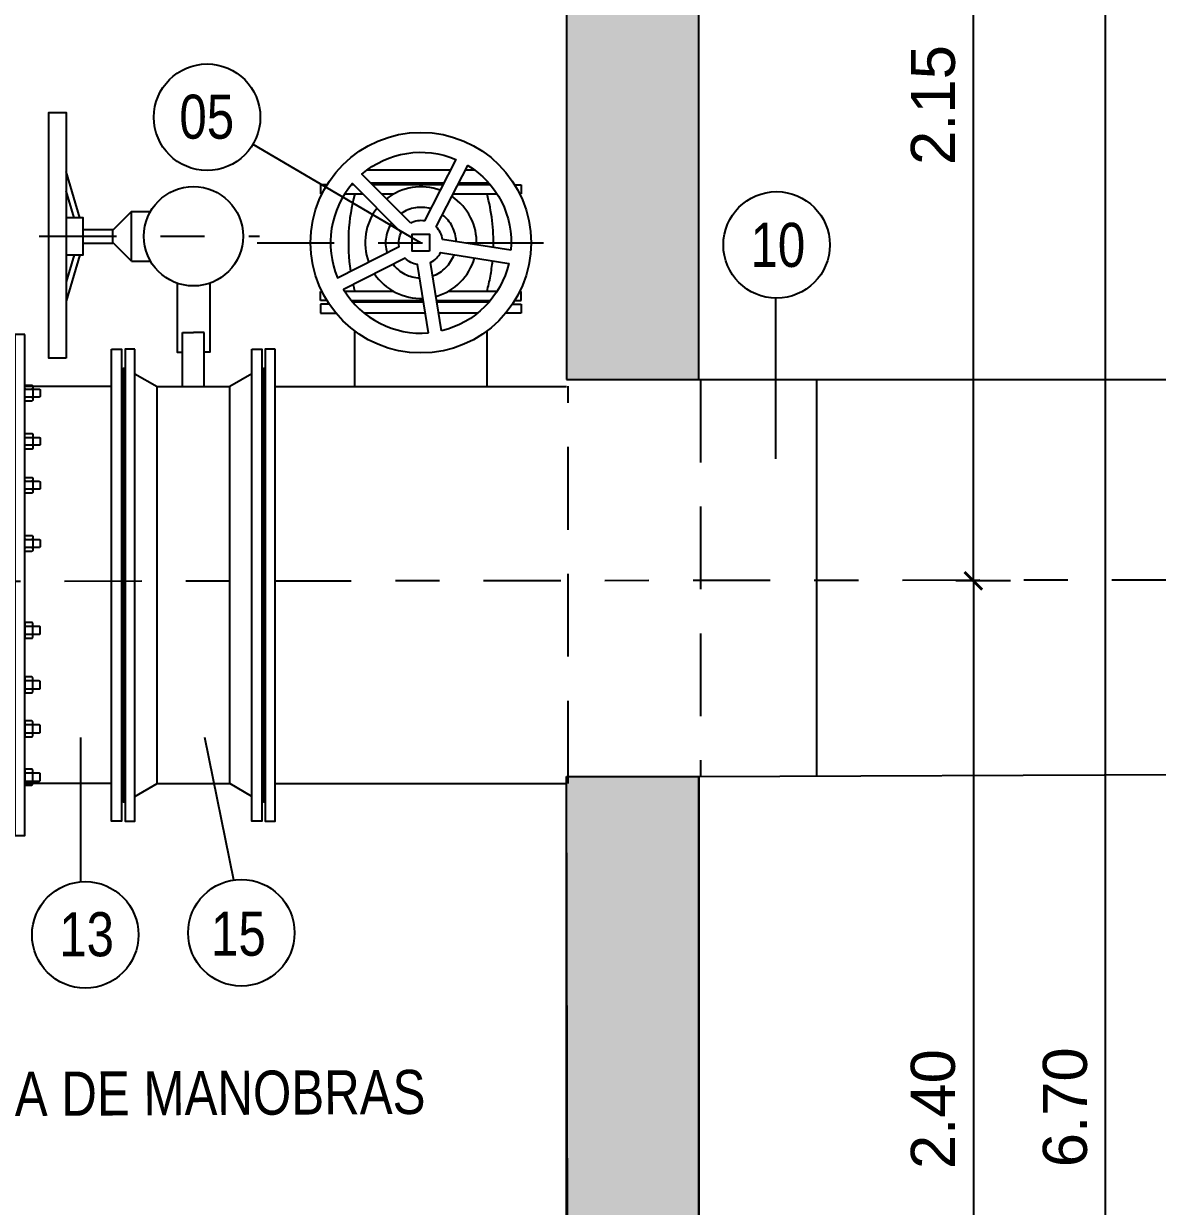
# Model space of a CAD drawing. Header units: feet. Extents: x 0 to 285374, y 0 to 9111566.
# Drawn here: x 285109.437 to 285112.007, y 9111372.955 to 9111375.635 of the extents above; entities that cross this region are included whole.
import ezdxf
from ezdxf import colors
from ezdxf.entities.mleader import LeaderData, LeaderLine
from ezdxf.enums import TextEntityAlignment as Align
from ezdxf.math import Vec2, Vec3

# ---------------------------------------------------------------- set-up
doc = ezdxf.new("R2010")
doc.units = ezdxf.units.FT
doc.header["$MEASUREMENT"] = 0
doc.linetypes.add('DASHDOT', pattern=[1, 0.5, -0.25, 0, -0.25])
doc.linetypes.add('HIDDEN', pattern=[0.375, 0.25, -0.125])
doc.layers.get('0').update_dxf_attribs({"linetype": 'CONTINUOUS'})
doc.layers.get('DEFPOINTS').update_dxf_attribs({"linetype": 'CONTINUOUS'})
for name, color, linetype in [('01', 1, 'CONTINUOUS'), ('01PROJ', 1, 'HIDDEN'), ('02', 7, 'CONTINUOUS'), ('EIXO', 1, 'DASHDOT'), ('FLANGES', 7, 'CONTINUOUS'), ('H-SA-CONTORNO', 2, 'CONTINUOUS'), ('H-SA-DIM', 1, 'CONTINUOUS'), ('H-SA-ESTRUTURA (CORTE)', 5, 'CONTINUOUS'), ('H-SA-HTC CONCRETO', 253, 'CONTINUOUS'), ('H-SA-TEXTO', 2, 'CONTINUOUS'), ('INDIC', 2, 'CONTINUOUS'), ('Top View-Ferro Fundido - JGS - K7(Esgoto)', 7, 'CONTINUOUS')]:
    doc.layers.add(name, color=color, linetype=linetype)
doc.styles.add('EGC_Arial_2.0mm', font='arial.ttf', dxfattribs={"width": 0.8, "height": 2})
doc.styles.get("Standard").update_dxf_attribs({"font": 'arial.ttf'})
doc.dimstyles.new('Copy of EGC_2.0mm', dxfattribs={"dimtxt": 0.1, "dimasz": 0.04, "dimexe": 0.04, "dimexo": 0.04, "dimgap": 0.04, "dimtad": 1, "dimzin": 1, "dimdsep": 46, "dimtxsty": 'Standard', "dimblk": 'ARCHTICK', "dimcen": 0, "dimclrd": 1, "dimclre": 1, "dimclrt": 2, "dimazin": 0, "dimtfac": 1, "dimtix": 1, "dimtmove": 1, "dimatfit": 3, "dimldrblk": 'NONE', "dimfxl": 0.002, "dimtolj": 1, "dimtzin": 0, "dimlwd": -1, "dimarcsym": 0})

# ---------------------------------------------------------------- blocks, each defined once
blk = doc.blocks.new('_ArchTick')
at = {"color": 0, "linetype": 'ByBlock', "const_width": 0.15}
blk.add_lwpolyline([(-0.5, -0.5), (0.5, 0.5)], dxfattribs=at)
blk = doc.blocks.new('*D1231')
at = {"layer": 'DEFPOINTS', "color": 0, "transparency": 16777216}
for p in [(285110.6676, 9111376.5296), (285111.5903, 9111376.5296), (285111.7143, 9111374.3725)]:
    blk.add_point(p, dxfattribs=at)
at = {"layer": 'H-SA-DIM', "color": 1, "lineweight": -2, "transparency": 16777216}
for p, q in [((285110.7076, 9111376.5296), (285111.6303, 9111376.5296)), ((285111.6743, 9111374.3725), (285111.5503, 9111374.3725))]:
    blk.add_line(p, q, dxfattribs=at)
at = {"layer": 'H-SA-DIM', "color": 1, "transparency": 16777216}
blk.add_line((285111.5903, 9111374.3725), (285111.5903, 9111376.5296), dxfattribs=at)
at = {"layer": 'H-SA-DIM', "color": 1, "transparency": 16777216, "xscale": 0.04, "yscale": 0.04, "zscale": 0.04}
for p, rotation in [((285111.5903, 9111376.5296), 90), ((285111.5903, 9111374.3725), 270)]:
    blk.add_blockref('_ArchTick', p, dxfattribs=dict(at, rotation=rotation))
at = {"layer": 'H-SA-DIM', "color": 2, "transparency": 16777216, "insert": (285111.4992, 9111375.451), "char_height": 0.1, "attachment_point": 5, "rotation": 90}
blk.add_mtext('\\A1;2.15', dxfattribs=at)
blk = doc.blocks.new('_None')
blk = doc.blocks.new('*D1233')
at = {"layer": 'DEFPOINTS', "color": 0, "transparency": 16777216}
for p in [(285111.7143, 9111374.3725), (285110.6713, 9111371.9783, 478.1983), (285111.5902, 9111371.9783)]:
    blk.add_point(p, dxfattribs=at)
at = {"layer": 'H-SA-DIM', "color": 1, "lineweight": -2, "transparency": 16777216}
for p, q in [((285111.6743, 9111374.3725), (285111.5502, 9111374.3725)), ((285110.7113, 9111371.9783), (285111.6302, 9111371.9783))]:
    blk.add_line(p, q, dxfattribs=at)
at = {"layer": 'H-SA-DIM', "color": 1, "transparency": 16777216}
blk.add_line((285111.5902, 9111374.3725), (285111.5902, 9111371.9783), dxfattribs=at)
at = {"layer": 'H-SA-DIM', "color": 1, "transparency": 16777216, "xscale": 0.04, "yscale": 0.04, "zscale": 0.04}
for p, rotation in [((285111.5902, 9111374.3725), 90), ((285111.5902, 9111371.9783), 270)]:
    blk.add_blockref('_ArchTick', p, dxfattribs=dict(at, rotation=rotation))
at = {"layer": 'H-SA-DIM', "color": 2, "transparency": 16777216, "insert": (285111.4991, 9111373.1754), "char_height": 0.1, "attachment_point": 5, "rotation": 90}
blk.add_mtext('\\A1;2.40', dxfattribs=at)
blk = doc.blocks.new('*D1245')
at = {"layer": 'DEFPOINTS', "color": 0, "transparency": 16777216}
for p in [(285110.6676, 9111376.5296), (285110.6676, 9111369.8295, 0.0238), (285111.8895, 9111369.8295)]:
    blk.add_point(p, dxfattribs=at)
at = {"layer": 'H-SA-DIM', "color": 1, "lineweight": -2, "transparency": 16777216}
for p, q in [((285110.7076, 9111376.5296), (285111.9295, 9111376.5296)), ((285110.7076, 9111369.8295), (285111.9295, 9111369.8295))]:
    blk.add_line(p, q, dxfattribs=at)
at = {"layer": 'H-SA-DIM', "color": 1, "transparency": 16777216}
blk.add_line((285111.8895, 9111376.5296), (285111.8895, 9111369.8295), dxfattribs=at)
at = {"layer": 'H-SA-DIM', "color": 1, "transparency": 16777216, "xscale": 0.04, "yscale": 0.04, "zscale": 0.04}
for p, rotation in [((285111.8895, 9111376.5296), 90), ((285111.8895, 9111369.8295), 270)]:
    blk.add_blockref('_ArchTick', p, dxfattribs=dict(at, rotation=rotation))
at = {"layer": 'H-SA-DIM', "color": 2, "transparency": 16777216, "insert": (285111.7985, 9111373.1795), "char_height": 0.1, "attachment_point": 5, "rotation": 90}
blk.add_mtext('\\A1;6.70', dxfattribs=at)

msp = doc.modelspace()

# ---------------------------------------------------------------- hatches: boundary and pattern name
at = {"layer": 'H-SA-HTC CONCRETO'}
h = msp.add_hatch(color=256, dxfattribs=at)
h.dxf.hatch_style = 1
h.paths.add_polyline_path([(285102.5676, 9111375.8792), (285106.0676, 9111375.8792), (285106.0676, 9111374.6866), (285106.3676, 9111374.6866), (285106.3676, 9111376.1792), (285102.2676, 9111376.1792), (285102.2676, 9111375.7292), (285094.8077, 9111375.7292), (285089.5678, 9111375.7292), (285086.5154, 9111376.5432), (285086.5154, 9111376.1292), (285089.5154, 9111375.3292), (285091.8451, 9111375.3292), (285095.5576, 9111375.3292), (285096.2576, 9111375.3292), (285096.2576, 9111375.4792), (285096.4576, 9111375.4792), (285096.4576, 9111375.3292), (285096.5676, 9111375.3292), (285096.5676, 9111375.4792), (285096.7676, 9111375.4792), (285096.7676, 9111375.2792), (285098.0676, 9111375.2792), (285098.2176, 9111375.4292), (285102.1676, 9111375.4292), (285102.2676, 9111375.3292), (285102.2676, 9111374.6866), (285102.5676, 9111374.6866)])
h.paths.add_polyline_path([(285102.5676, 9111371.6542), (285102.2676, 9111371.6542), (285102.2676, 9111371.0292), (285102.1676, 9111370.9292), (285098.2176, 9111370.9292), (285098.0676, 9111371.0792), (285096.7676, 9111371.0792), (285096.7676, 9111370.8792), (285096.5676, 9111370.8792), (285096.5676, 9111371.0292), (285096.4576, 9111371.0292), (285096.4576, 9111370.8792), (285096.2576, 9111370.8792), (285096.2576, 9111371.0292), (285092.2576, 9111371.0292), (285089.5154, 9111371.0292), (285086.5154, 9111370.2292), (285086.5154, 9111369.8152), (285089.5678, 9111370.6292), (285095.5576, 9111370.6292), (285102.2676, 9111370.6292), (285102.2676, 9111370.1792), (285106.3676, 9111370.1792), (285106.3676, 9111371.6542), (285106.0676, 9111371.6542), (285106.0676, 9111370.4792), (285102.5676, 9111370.4792)])
h.paths.add_polyline_path([(285110.9676, 9111376.829), (285108.3676, 9111376.829), (285108.3676, 9111374.829), (285108.6676, 9111374.829), (285108.6676, 9111376.529), (285110.6676, 9111376.529), (285110.6676, 9111374.829), (285110.9676, 9111374.829)])
h = msp.add_hatch(color=256, dxfattribs=at)
h.dxf.hatch_style = 1
h.paths.add_polyline_path([(285108.6676, 9111373.929), (285108.3676, 9111373.929), (285108.3676, 9111372.4289), (285108.6676, 9111372.4289)])
h.paths.add_polyline_path([(285110.9676, 9111373.929), (285110.6676, 9111373.929), (285110.6676, 9111372.4289), (285110.9676, 9111372.4289)])

# ---------------------------------------------------------------- linework, layer by layer
at = {"layer": '01', "color": 1}
for p, q in [((285109.564, 9111375.1953), (285109.533, 9111375.3005)), ((285110.2157, 9111375.304), (285110.4046, 9111375.304)), ((285110.4383, 9111375.304), (285110.459, 9111375.304)), ((285109.5511, 9111375.1953), (285109.533, 9111375.2566)), ((285109.681, 9111375.2098), (285109.6388, 9111375.1676)), ((285109.681, 9111375.0973), (285109.681, 9111375.2098)), ((285109.6388, 9111375.1395), (285109.6388, 9111375.1676)), ((285109.681, 9111375.0973), (285109.6388, 9111375.1395)), ((285109.5511, 9111375.1118), (285109.533, 9111375.0505)), ((285109.564, 9111375.1118), (285109.533, 9111375.0066))]:
    msp.add_line(p, q, dxfattribs=at)
at = {"layer": '01', "color": 1, "ltscale": 2.5}
for p, q in [((285109.681, 9111375.2098), (285109.7242, 9111375.2098)), ((285109.5713, 9111375.169), (285109.6388, 9111375.169)), ((285109.5713, 9111375.1381), (285109.6388, 9111375.1381)), ((285109.681, 9111375.0973), (285109.7242, 9111375.0973))]:
    msp.add_line(p, q, dxfattribs=at)
at = {"layer": '01', "color": 1}
for points in [[(285109.533, 9111375.1118), (285109.5713, 9111375.1118), (285109.5713, 9111375.1953), (285109.533, 9111375.1953)], [(285109.7847, 9111375.0473), (285109.7847, 9111374.8911), (285109.7972, 9111374.8911)], [(285109.8585, 9111375.0473), (285109.8585, 9111374.8911), (285109.846, 9111374.8911)]]:
    msp.add_lwpolyline(points, dxfattribs=at)
at = {"layer": '01PROJ', "color": 1, "ltscale": 25}
for p, q in [((285110.6676, 9111374.829), (285110.9676, 9111374.829)), ((285110.6676, 9111373.929), (285110.9676, 9111373.929))]:
    msp.add_line(p, q, dxfattribs=at)
at = {"layer": '02', "color": 2, "linetype": 'Continuous'}
for points in [[(285110.3143, 9111375.1833), (285110.2034, 9111375.2941, -0.284894), (285110.4168, 9111375.3279), (285110.3457, 9111375.1883, 0.16324)], [(285110.5417, 9111375.1218), (285110.3868, 9111375.1463, 0.16324), (285110.3724, 9111375.1746), (285110.4436, 9111375.3143, -0.284894)], [(285110.3842, 9111374.9394), (285110.3596, 9111375.0942, 0.16324), (285110.3821, 9111375.1167), (285110.537, 9111375.0922, -0.284894)], [(285110.3545, 9111374.9347), (285110.33, 9111375.0895, -0.16324), (285110.3017, 9111375.1039), (285110.162, 9111375.0328, 0.284894)]]:
    msp.add_lwpolyline(points, format="xyb", close=True, dxfattribs=at)
at = {"layer": '02', "color": 2, "linetype": 'Continuous', "ltscale": 0.2}
msp.add_lwpolyline([(285110.293, 9111375.1621), (285110.1822, 9111375.2729, 0.284894), (285110.1484, 9111375.0595), (285110.2881, 9111375.1307, -0.16324)], format="xyb", close=True, dxfattribs=at)
msp.add_lwpolyline([(285110.3569, 9111375.1195), (285110.3179, 9111375.1195), (285110.3179, 9111375.1585), (285110.3569, 9111375.1585)], close=True, dxfattribs=at)
msp.add_circle((285110.3374, 9111375.139), 0.25, dxfattribs=at)
at = {"layer": 'EIXO', "color": 1, "linetype": 'DASHDOT', "ltscale": 0.35}
for p, q in [((285110.1852, 9111375.27), (285110.1797, 9111375.27)), ((285110.3893, 9111375.274), (285110.2236, 9111375.274)), ((285110.3873, 9111375.27), (285110.2276, 9111375.27)), ((285110.4951, 9111375.27), (285110.421, 9111375.27)), ((285110.4916, 9111375.274), (285110.423, 9111375.274)), ((285110.1647, 9111375.2495), (285110.2057, 9111375.2495)), ((285110.2481, 9111375.2495), (285110.2758, 9111375.2495)), ((285110.4105, 9111375.2495), (285110.51, 9111375.2495)), ((285109.472, 9111375.1535), (285109.9716, 9111375.1535)), ((285109.9658, 9111375.139), (285110.6947, 9111375.139)), ((285110.2758, 9111375.0285), (285110.1647, 9111375.0285)), ((285110.51, 9111375.0285), (285110.399, 9111375.0285)), ((285110.1797, 9111375.008), (285110.3429, 9111375.008)), ((285110.3436, 9111375.004), (285110.1831, 9111375.004)), ((285110.3733, 9111375.008), (285110.4951, 9111375.008)), ((285110.4916, 9111375.004), (285110.3739, 9111375.004)), ((285110.3474, 9111374.9795), (285110.2086, 9111374.9795)), ((285110.4662, 9111374.9795), (285110.3778, 9111374.9795))]:
    msp.add_line(p, q, dxfattribs=at)
at = {"layer": 'EIXO', "ltscale": 0.35}
msp.add_line((285100.9796, 9111374.3616), (285115.3353, 9111374.3793, -478.1983), dxfattribs=at)
at = {"layer": 'EIXO', "color": 1, "linetype": 'DASHDOT'}
for points in [[(285110.1244, 9111375.27), (285110.1099, 9111375.27), (285110.1099, 9111375.2495), (285110.1131, 9111375.2495)], [(285110.5503, 9111375.27), (285110.5649, 9111375.27), (285110.5649, 9111375.2495), (285110.5616, 9111375.2495)], [(285110.1244, 9111375.008), (285110.1099, 9111375.008), (285110.1099, 9111375.0285), (285110.1131, 9111375.0285)], [(285110.5503, 9111375.008), (285110.5649, 9111375.008), (285110.5649, 9111375.0285), (285110.5616, 9111375.0285)], [(285110.1296, 9111375), (285110.1099, 9111375), (285110.1099, 9111374.9795), (285110.1449, 9111374.9795)], [(285110.5452, 9111375), (285110.5649, 9111375), (285110.5649, 9111374.9795), (285110.5299, 9111374.9795)]]:
    msp.add_lwpolyline(points, dxfattribs=at)
for centre, radius, start, end in [((285110.3374, 9111375.139), 0.1265, 69.81, 128.19), ((285110.5998, 9111375.139), 0.4269, 165, 188.6904), ((285110.3374, 9111375.139), 0.1265, 357.81, 56.19), ((285110.075, 9111375.139), 0.4269, 358.5434, 15), ((285110.3374, 9111375.139), 0.1265, 141.81, 200.19), ((285110.3374, 9111375.139), 0.08, 73.8069, 124.1931), ((285110.3374, 9111375.139), 0.08, 1.8069, 52.1931), ((285110.3374, 9111375.139), 0.08, 145.8069, 196.1931), ((285110.3374, 9111375.139), 0.08, 289.8069, 340.1931), ((285110.3374, 9111375.139), 0.1265, 285.81, 344.19), ((285110.3374, 9111375.139), 0.08, 217.8069, 268.1931), ((285110.075, 9111375.139), 0.4269, 345, 354.4977), ((285110.3374, 9111375.139), 0.1265, 213.81, 272.19), ((285110.5998, 9111375.139), 0.4269, 192.8842, 195)]:
    msp.add_arc(centre, radius, start, end, dxfattribs=at)
at = {"layer": 'FLANGES', "color": 2}
msp.add_lwpolyline([(285109.533, 9111374.8775), (285109.494, 9111374.8775), (285109.494, 9111375.4344), (285109.533, 9111375.4344)], close=True, dxfattribs=at)
msp.add_circle((285109.8216, 9111375.1535), 0.1125, dxfattribs=at)
at = {"layer": 'H-SA-CONTORNO', "color": 1, "linetype": 'HIDDEN', "ltscale": 0.75}
for p, q in [((285110.6713, 9111373.9135), (285110.6713, 9111374.8135)), ((285110.9713, 9111374.8285), (285110.9713, 9111373.9285))]:
    msp.add_line(p, q, dxfattribs=at)
at = {"layer": 'H-SA-DIM'}
msp.add_line((285111.2346, 9111374.8296), (285111.2346, 9111373.9302), dxfattribs=at)
at = {"layer": 'H-SA-ESTRUTURA (CORTE)'}
for p, q in [((285110.9676, 9111374.829), (285110.9676, 9111376.829)), ((285110.6676, 9111376.529), (285110.6676, 9111374.829)), ((285110.6713, 9111372.4283, 478.1983), (285110.6676, 9111373.929)), ((285110.9676, 9111372.4289, 478.1983), (285110.9676, 9111373.929))]:
    msp.add_line(p, q, dxfattribs=at)
msp.add_lwpolyline([(285110.6676, 9111373.929), (285110.9676, 9111373.929), (285110.9676, 9111372.4289), (285110.6676, 9111372.4289)], close=True, dxfattribs=at)
at = {"layer": 'INDIC', "color": 1, "linetype": 'Continuous'}
for p, q in [((285109.9567, 9111375.3622), (285110.3374, 9111375.139)), ((285111.1414, 9111375.0133), (285111.1414, 9111374.649)), ((285109.566, 9111373.6897), (285109.5661, 9111374.0176)), ((285109.9135, 9111373.6944), (285109.8478, 9111374.0176))]:
    msp.add_line(p, q, dxfattribs=at)
for centre in [(285109.8526, 9111375.4233), (285111.144, 9111375.134), (285109.5764, 9111373.5703), (285109.9303, 9111373.5749)]:
    msp.add_circle(centre, 0.1207, dxfattribs=at)
at = {"layer": 'Top View-Ferro Fundido - JGS - K7(Esgoto)', "color": 1, "linetype": 'ByBlock', "lineweight": -2}
for p, q in [((285109.7972, 9111374.9357), (285109.8216, 9111374.9357)), ((285109.7972, 9111374.813), (285109.7972, 9111374.9357)), ((285109.846, 9111374.9357), (285109.8216, 9111374.9357)), ((285109.846, 9111374.813), (285109.846, 9111374.9357)), ((285110.1874, 9111374.813), (285110.1874, 9111374.939)), ((285110.4874, 9111374.813), (285110.4874, 9111374.939)), ((285109.6891, 9111374.8418), (285109.7391, 9111374.813)), ((285109.9541, 9111374.8418), (285109.9041, 9111374.813)), ((285109.6361, 9111374.813), (285109.4391, 9111374.813)), ((285109.7391, 9111373.913), (285109.7391, 9111374.813)), ((285109.7391, 9111374.813), (285109.9041, 9111374.813)), ((285109.9041, 9111373.913), (285109.9041, 9111374.813)), ((285110.0071, 9111374.813), (285110.6676, 9111374.813)), ((285110.9676, 9111374.829), (285114.9313, 9111374.8289)), ((285109.4409, 9111374.8071), (285109.4553, 9111374.8071)), ((285109.4553, 9111374.7891), (285109.4409, 9111374.7891)), ((285109.4409, 9111374.6978), (285109.4553, 9111374.6978)), ((285109.4553, 9111374.6798), (285109.4409, 9111374.6798)), ((285109.4409, 9111374.5982), (285109.4553, 9111374.5982)), ((285109.4553, 9111374.5802), (285109.4409, 9111374.5802)), ((285109.4409, 9111374.4664), (285109.4553, 9111374.4664)), ((285109.4553, 9111374.4484), (285109.4409, 9111374.4484)), ((285109.4553, 9111374.2695), (285109.4409, 9111374.2695)), ((285109.4409, 9111374.2515), (285109.4553, 9111374.2515)), ((285109.4553, 9111374.1457), (285109.4409, 9111374.1457)), ((285109.4409, 9111374.1277), (285109.4553, 9111374.1277)), ((285109.4553, 9111374.0461), (285109.4409, 9111374.0461)), ((285109.4409, 9111374.0281), (285109.4553, 9111374.0281)), ((285109.4553, 9111373.9368), (285109.4409, 9111373.9368)), ((285110.9676, 9111373.929), (285114.9313, 9111373.9453)), ((285109.6361, 9111373.913), (285109.4391, 9111373.913)), ((285109.4409, 9111373.9188), (285109.4553, 9111373.9188)), ((285109.6891, 9111373.8841), (285109.7391, 9111373.913)), ((285109.7391, 9111373.913), (285109.9041, 9111373.913)), ((285109.9541, 9111373.8841), (285109.9041, 9111373.913)), ((285110.0071, 9111373.913), (285110.6676, 9111373.913))]:
    msp.add_line(p, q, dxfattribs=at)
for points in [[(285109.4391, 9111374.9306), (285109.4166, 9111374.9306), (285109.4166, 9111373.7954), (285109.4391, 9111373.7954)], [(285109.6361, 9111374.898), (285109.6586, 9111374.898), (285109.6586, 9111373.828), (285109.6361, 9111373.828)], [(285109.6891, 9111374.898), (285109.6666, 9111374.898), (285109.6666, 9111373.828), (285109.6891, 9111373.828)], [(285109.9541, 9111374.898), (285109.9766, 9111374.898), (285109.9766, 9111373.828), (285109.9541, 9111373.828)], [(285110.0071, 9111374.898), (285109.9846, 9111374.898), (285109.9846, 9111373.828), (285110.0071, 9111373.828)]]:
    msp.add_lwpolyline(points, close=True, dxfattribs=at)
for points in [[(285109.6586, 9111374.854), (285109.6626, 9111374.854), (285109.6626, 9111373.872), (285109.6586, 9111373.872)], [(285109.6666, 9111374.854), (285109.6626, 9111374.854), (285109.6626, 9111373.872), (285109.6666, 9111373.872)], [(285109.9766, 9111374.854), (285109.9806, 9111374.854), (285109.9806, 9111373.872), (285109.9766, 9111373.872)], [(285109.9846, 9111374.854), (285109.9806, 9111374.854), (285109.9806, 9111373.872), (285109.9846, 9111373.872)], [(285109.4391, 9111374.8062), (285109.4409, 9111374.8071), (285109.4391, 9111374.808)], [(285109.4391, 9111374.7882), (285109.4409, 9111374.7891), (285109.4391, 9111374.79)], [(285109.4571, 9111374.808), (285109.4553, 9111374.8071), (285109.4571, 9111374.8062)], [(285109.4571, 9111374.79), (285109.4553, 9111374.7891), (285109.4571, 9111374.7882)], [(285109.4391, 9111374.6969), (285109.4409, 9111374.6978), (285109.4391, 9111374.6987)], [(285109.4391, 9111374.6789), (285109.4409, 9111374.6798), (285109.4391, 9111374.6807)], [(285109.4571, 9111374.6987), (285109.4553, 9111374.6978), (285109.4571, 9111374.6969)], [(285109.4571, 9111374.6807), (285109.4553, 9111374.6798), (285109.4571, 9111374.6789)], [(285109.4391, 9111374.5973), (285109.4409, 9111374.5982), (285109.4391, 9111374.5991)], [(285109.4571, 9111374.5991), (285109.4553, 9111374.5982), (285109.4571, 9111374.5973)], [(285109.4391, 9111374.5793), (285109.4409, 9111374.5802), (285109.4391, 9111374.5811)], [(285109.4571, 9111374.5811), (285109.4553, 9111374.5802), (285109.4571, 9111374.5793)], [(285109.4391, 9111374.4655), (285109.4409, 9111374.4664), (285109.4391, 9111374.4673)], [(285109.4571, 9111374.4673), (285109.4553, 9111374.4664), (285109.4571, 9111374.4655)], [(285109.4391, 9111374.4475), (285109.4409, 9111374.4484), (285109.4391, 9111374.4493)], [(285109.4571, 9111374.4493), (285109.4553, 9111374.4484), (285109.4571, 9111374.4475)], [(285109.4391, 9111374.2704), (285109.4409, 9111374.2695), (285109.4391, 9111374.2686)], [(285109.4391, 9111374.2524), (285109.4409, 9111374.2515), (285109.4391, 9111374.2506)], [(285109.4571, 9111374.2686), (285109.4553, 9111374.2695), (285109.4571, 9111374.2704)], [(285109.4571, 9111374.2506), (285109.4553, 9111374.2515), (285109.4571, 9111374.2524)], [(285109.4391, 9111374.1466), (285109.4409, 9111374.1457), (285109.4391, 9111374.1448)], [(285109.4571, 9111374.1448), (285109.4553, 9111374.1457), (285109.4571, 9111374.1466)], [(285109.4391, 9111374.1286), (285109.4409, 9111374.1277), (285109.4391, 9111374.1268)], [(285109.4571, 9111374.1268), (285109.4553, 9111374.1277), (285109.4571, 9111374.1286)], [(285109.4391, 9111374.047), (285109.4409, 9111374.0461), (285109.4391, 9111374.0452)], [(285109.4571, 9111374.0452), (285109.4553, 9111374.0461), (285109.4571, 9111374.047)], [(285109.4391, 9111374.029), (285109.4409, 9111374.0281), (285109.4391, 9111374.0272)], [(285109.4571, 9111374.0272), (285109.4553, 9111374.0281), (285109.4571, 9111374.029)], [(285109.4391, 9111373.9377), (285109.4409, 9111373.9368), (285109.4391, 9111373.9359)], [(285109.4571, 9111373.9359), (285109.4553, 9111373.9368), (285109.4571, 9111373.9377)], [(285109.4391, 9111373.9197), (285109.4409, 9111373.9188), (285109.4391, 9111373.9179)], [(285109.4571, 9111373.9179), (285109.4553, 9111373.9188), (285109.4571, 9111373.9197)]]:
    msp.add_lwpolyline(points, dxfattribs=at)
for points in [[(285109.4391, 9111374.8143, -0.414214), (285109.4409, 9111374.8161), (285109.4553, 9111374.8161, -0.414214), (285109.4571, 9111374.8143), (285109.4571, 9111374.7819, -0.414214), (285109.4553, 9111374.7801), (285109.4409, 9111374.7801, -0.414214), (285109.4391, 9111374.7819)], [(285109.4391, 9111374.705, -0.414214), (285109.4409, 9111374.7068), (285109.4553, 9111374.7068, -0.414214), (285109.4571, 9111374.705), (285109.4571, 9111374.6726, -0.414214), (285109.4553, 9111374.6708), (285109.4409, 9111374.6708, -0.414214), (285109.4391, 9111374.6726)], [(285109.4391, 9111374.6054, -0.414214), (285109.4409, 9111374.6072), (285109.4553, 9111374.6072, -0.414214), (285109.4571, 9111374.6054), (285109.4571, 9111374.573, -0.414214), (285109.4553, 9111374.5712), (285109.4409, 9111374.5712, -0.414214), (285109.4391, 9111374.573)], [(285109.4391, 9111374.4736, -0.414214), (285109.4409, 9111374.4754), (285109.4553, 9111374.4754, -0.414214), (285109.4571, 9111374.4736), (285109.4571, 9111374.4412, -0.414214), (285109.4553, 9111374.4394), (285109.4409, 9111374.4394, -0.414214), (285109.4391, 9111374.4412)], [(285109.4391, 9111374.2443, 0.414214), (285109.4409, 9111374.2425), (285109.4553, 9111374.2425, 0.414214), (285109.4571, 9111374.2443), (285109.4571, 9111374.2767, 0.414214), (285109.4553, 9111374.2785), (285109.4409, 9111374.2785, 0.414214), (285109.4391, 9111374.2767)], [(285109.4391, 9111374.1205, 0.414214), (285109.4409, 9111374.1187), (285109.4553, 9111374.1187, 0.414214), (285109.4571, 9111374.1205), (285109.4571, 9111374.1529, 0.414214), (285109.4553, 9111374.1547), (285109.4409, 9111374.1547, 0.414214), (285109.4391, 9111374.1529)], [(285109.4391, 9111374.0209, 0.414214), (285109.4409, 9111374.0191), (285109.4553, 9111374.0191, 0.414214), (285109.4571, 9111374.0209), (285109.4571, 9111374.0533, 0.414214), (285109.4553, 9111374.0551), (285109.4409, 9111374.0551, 0.414214), (285109.4391, 9111374.0533)], [(285109.4391, 9111373.9116, 0.414214), (285109.4409, 9111373.9098), (285109.4553, 9111373.9098, 0.414214), (285109.4571, 9111373.9116), (285109.4571, 9111373.944, 0.414214), (285109.4553, 9111373.9458), (285109.4409, 9111373.9458, 0.414214), (285109.4391, 9111373.944)]]:
    msp.add_lwpolyline(points, format="xyb", close=True, dxfattribs=at)
for points in [[(285109.4571, 9111374.8071), (285109.4721, 9111374.8071, -0.414214), (285109.4739, 9111374.8053), (285109.4739, 9111374.7909, -0.414214), (285109.4721, 9111374.7891), (285109.4571, 9111374.7891)], [(285109.4571, 9111374.6978), (285109.4721, 9111374.6978, -0.414214), (285109.4739, 9111374.696), (285109.4739, 9111374.6816, -0.414214), (285109.4721, 9111374.6798), (285109.4571, 9111374.6798)], [(285109.4571, 9111374.5982), (285109.4721, 9111374.5982, -0.414214), (285109.4739, 9111374.5964), (285109.4739, 9111374.582, -0.414214), (285109.4721, 9111374.5802), (285109.4571, 9111374.5802)], [(285109.4571, 9111374.4664), (285109.4721, 9111374.4664, -0.414214), (285109.4739, 9111374.4646), (285109.4739, 9111374.4502, -0.414214), (285109.4721, 9111374.4484), (285109.4571, 9111374.4484)], [(285109.4571, 9111374.2515), (285109.4721, 9111374.2515, 0.414214), (285109.4739, 9111374.2533), (285109.4739, 9111374.2677, 0.414214), (285109.4721, 9111374.2695), (285109.4571, 9111374.2695)], [(285109.4571, 9111374.1277), (285109.4721, 9111374.1277, 0.414214), (285109.4739, 9111374.1295), (285109.4739, 9111374.1439, 0.414214), (285109.4721, 9111374.1457), (285109.4571, 9111374.1457)], [(285109.4571, 9111374.0281), (285109.4721, 9111374.0281, 0.414214), (285109.4739, 9111374.0299), (285109.4739, 9111374.0443, 0.414214), (285109.4721, 9111374.0461), (285109.4571, 9111374.0461)], [(285109.4571, 9111373.9188), (285109.4721, 9111373.9188, 0.414214), (285109.4739, 9111373.9206), (285109.4739, 9111373.935, 0.414214), (285109.4721, 9111373.9368), (285109.4571, 9111373.9368)]]:
    msp.add_lwpolyline(points, format="xyb", dxfattribs=at)

# ---------------------------------------------------------------- texts
at = {"layer": 'INDIC', "color": 2, "style": 'EGC_Arial_2.0mm', "width": 0.8}
for s, p in [('05', (285109.8519, 9111375.4246)), ('10', (285111.1469, 9111375.134)), ('13', (285109.5794, 9111373.5717)), ('15', (285109.9237, 9111373.573))]:
    msp.add_text(s, height=0.1, dxfattribs=at).set_placement(p, align=Align.MIDDLE_CENTER)

# ---------------------------------------------------------------- dimensions: what is measured, and where the dimension line sits
at = {"layer": 'H-SA-DIM'}
for base, p2, angle, text, picture, middle in [((285111.5903, 9111376.5296), (285110.6676, 9111376.5296), 270, '2.15', '*D1231', (285111.4992, 9111375.451)), ((285111.5902, 9111371.9783), (285110.6713, 9111371.9783, 478.1983), 90, '2.40', '*D1233', (285111.4991, 9111373.1754))]:
    dim = msp.add_linear_dim(base=base, p1=(285111.7143, 9111374.3725), p2=p2, angle=angle, text=text, dimstyle='Copy of EGC_2.0mm', dxfattribs=at)
    dim.commit()
    dim.dimension.update_dxf_attribs({"geometry": picture, "text_midpoint": middle})
dim = msp.add_linear_dim(base=(285111.8895, 9111369.8295), p1=(285110.6676, 9111376.5296), p2=(285110.6676, 9111369.8295, 0.0238), angle=90, dimstyle='Copy of EGC_2.0mm', dxfattribs=at)
dim.commit()
dim.dimension.update_dxf_attribs({"geometry": '*D1245', "text_midpoint": (285111.7985, 9111373.1795)})

# ---------------------------------------------------------------- next in the draw order: texts
at = {"layer": 'H-SA-TEXTO', "color": 2, "insert": (285109.6801, 9111373.2611), "char_height": 0.1, "width": 1.448787, "attachment_point": 2, "rotation": 0.2869, "style": 'EGC_Arial_2.0mm', "bg_fill": 3, "box_fill_scale": 1, "bg_fill_color": 256, "bg_fill_transparency": 0}
msp.add_mtext('CÂMARA DE MANOBRAS', dxfattribs=at)

# ---------------------------------------------------------------- next in the draw order: leaders
at = {"layer": 'H-SA-TEXTO'}
ml = msp.add_multileader_mtext('Standard', dxfattribs=at)
ml.set_content('CS-25 - TRECHO 1', color=2, style='EGC_Arial_2.0mm')
ml.set_leader_properties(color=1, linetype='ByLayer', lineweight=-1)
ml.set_arrow_properties(name='NONE')
ml.build(insert=Vec2(0, 0))
ml.multileader.update_dxf_attribs({"text_left_attachment_type": 2, "text_right_attachment_type": 2, "dogleg_length": 1.9819, "arrow_head_size": 0.075, "scale": 0.05})
ctx = ml.context
ctx.base_point, ctx.scale, ctx.char_height, ctx.arrow_head_size, ctx.landing_gap_size, ctx.plane_origin, ctx.plane_x_axis, ctx.plane_y_axis = Vec3(285124.8159, 9111388.0137), 0.05, 0.1, 0.075, 0.05, Vec3(284750.549, 9111449.7625), Vec3(0.999987, -0.005007), Vec3(0.005007, 0.999987)
ctx.left_attachment, ctx.right_attachment, ctx.text_align_type = 2, 2, 1
notes = []
notes.append((ctx, [(0, (0, 0, 0), (0, 0), (1, 0), 1, [])]))
ctx.mtext.insert, ctx.mtext.text_direction, ctx.mtext.rotation, ctx.mtext.width, ctx.mtext.defined_height, ctx.mtext.alignment, ctx.mtext.flow_direction = Vec3(285125.3437, 9111388.0628), Vec3(0.999987, -0.005007), 6.278178, 1.457911, 1.047, 2, 5
ctx.mtext.has_bg_fill, ctx.mtext.bg_color, ctx.mtext.bg_scale_factor, ctx.mtext.bg_transparency, ctx.mtext.use_window_bg_color = 1, -1073741824, 1, 0, 1
for ctx, leaders in notes:
    for number, flags, end, landing, length, lines in leaders:
        leader = LeaderData()
        leader.index, (leader.has_last_leader_line, leader.has_dogleg_vector, leader.attachment_direction) = number, flags
        leader.last_leader_point, leader.dogleg_vector, leader.dogleg_length = Vec3(end), Vec3(landing), length
        for number, points, colour, breaks in lines:
            line = LeaderLine()
            line.index, line.vertices, line.color, line.breaks = number, Vec3.list(points), colors.encode_raw_color(colour), breaks
            leader.lines.append(line)
        ctx.leaders.append(leader)

# ---------------------------------------------------------------- next in the draw order: leaders
ml = msp.add_multileader_mtext('Standard', dxfattribs=at)
ml.set_content('CÂMARA DE DESCARGA', color=2, style='EGC_Arial_2.0mm')
ml.set_leader_properties(color=1, linetype='ByLayer', lineweight=-1)
ml.set_arrow_properties(name='NONE')
ml.build(insert=Vec2(0, 0))
ml.multileader.update_dxf_attribs({"text_left_attachment_type": 2, "text_right_attachment_type": 2, "dogleg_length": 1.9819, "arrow_head_size": 0.075, "scale": 0.05})
ctx = ml.context
ctx.base_point, ctx.scale, ctx.char_height, ctx.arrow_head_size, ctx.landing_gap_size, ctx.plane_origin, ctx.plane_x_axis, ctx.plane_y_axis = Vec3(285120.5339, 9111388.137, 239.0991), 0.05, 0.1, 0.075, 0.05, Vec3(285499.7132, 9111458.0747, 239.0991), Vec3(0.999987, 0.005007), Vec3(-0.005007, 0.999987)
ctx.left_attachment, ctx.right_attachment, ctx.text_align_type = 2, 2, 1
notes = []
notes.append((ctx, [(0, (0, 0, 0), (0, 0), (1, 0), 1, [])]))
ctx.mtext.insert, ctx.mtext.text_direction, ctx.mtext.rotation, ctx.mtext.width, ctx.mtext.defined_height, ctx.mtext.alignment, ctx.mtext.flow_direction = Vec3(285121.2422, 9111388.204, 239.0991), Vec3(0.999987, 0.005007), 0.005007, 1.322834, 0.2562, 2, 5
ctx.mtext.has_bg_fill, ctx.mtext.bg_color, ctx.mtext.bg_scale_factor, ctx.mtext.bg_transparency, ctx.mtext.use_window_bg_color = 1, -1073741824, 1, 0, 1
for ctx, leaders in notes:
    for number, flags, end, landing, length, lines in leaders:
        leader = LeaderData()
        leader.index, (leader.has_last_leader_line, leader.has_dogleg_vector, leader.attachment_direction) = number, flags
        leader.last_leader_point, leader.dogleg_vector, leader.dogleg_length = Vec3(end), Vec3(landing), length
        for number, points, colour, breaks in lines:
            line = LeaderLine()
            line.index, line.vertices, line.color, line.breaks = number, Vec3.list(points), colors.encode_raw_color(colour), breaks
            leader.lines.append(line)
        ctx.leaders.append(leader)

doc.saveas('drawing.dxf')
